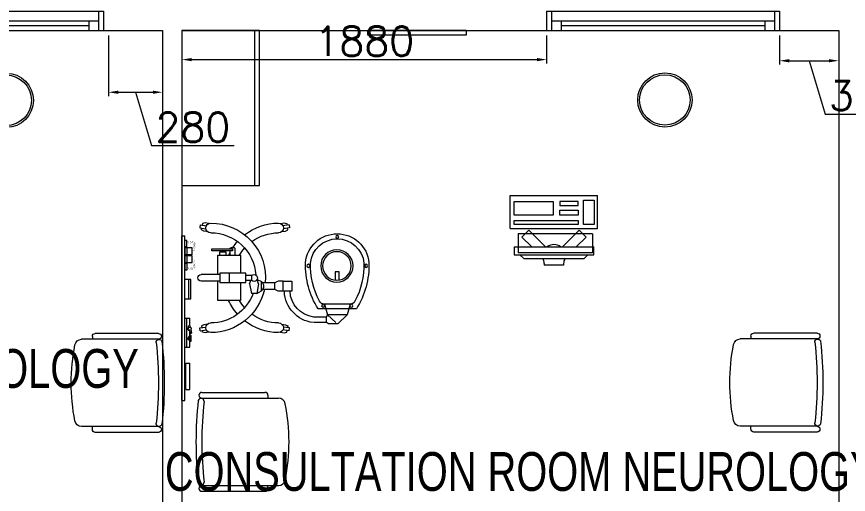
# Model space of a CAD drawing. Header units: millimetres. Extents: x -2143172 to 5255, y -610845 to 279739.
# Drawn here: x -1140815 to -1136529, y -586760 to -584296 of the extents above; entities that cross this region are included whole.
import ezdxf

# ---------------------------------------------------------------- set-up
doc = ezdxf.new("R2010")
doc.units = ezdxf.units.MM
doc.header["$LTSCALE"] = 30
doc.linetypes.add('HIDDEN', pattern=[9.525, 6.35, -3.175])
doc.layers.get('0').update_dxf_attribs({"lineweight": 5})
doc.layers.get('Defpoints').update_dxf_attribs({"lineweight": 5})
for name, color, linetype, lineweight in [('72_EGR_BASE_TEXT', 7, 'Continuous', 5), ('Aluminum', 7, 'Continuous', 5), ('dims.', 152, 'Continuous', 5), ('LOADING', 163, 'Continuous', 5), ('Walls', 32, 'Continuous', 5)]:
    doc.layers.add(name, color=color, linetype=linetype, lineweight=lineweight)
doc.styles.add('SIMPLEX', font='SIMPLEX.shx', dxfattribs={"height": 150})
doc.styles.add('X3G_ENTITY_258862', font='swisscl.ttf', dxfattribs={"height": 200})
doc.dimstyles.new('Buk', dxfattribs={"dimtxt": 150, "dimasz": 50, "dimexe": 20, "dimexo": 25, "dimgap": 20, "dimtad": 1, "dimdec": 0, "dimrnd": 5, "dimdsep": 46, "dimtxsty": 'SIMPLEX', "dimcen": 0, "dimdle": 20, "dimclrd": 256, "dimclre": 256, "dimclrt": 256, "dimadec": 0, "dimazin": 0, "dimtfac": 0.0075, "dimtdec": 0, "dimtmove": 1, "dimatfit": 2, "dimldrblk": 'ARCHTICK', "dimfxl": 1, "dimtolj": 1, "dimtzin": 0, "dimlwd": -1, "dimlwe": -1, "dimarcsym": 0})

# ---------------------------------------------------------------- blocks, each defined once
blk = doc.blocks.new('*D491')
at = {"layer": 'Defpoints', "color": 0, "transparency": 16777216}
for p in [(-1140341.3, -584368.1), (-1140062.9, -584368.1), (-1140062.9, -584686.5)]:
    blk.add_point(p, dxfattribs=at)
at = {"layer": 'dims.', "linetype": 'Continuous', "transparency": 16777216}
for p, q in [((-1140341.3, -584393.1), (-1140341.3, -584706.5)), ((-1140062.9, -584393.1), (-1140062.9, -584706.5))]:
    blk.add_line(p, q, dxfattribs=at)
at = {"layer": 'dims.', "transparency": 16777216}
for p, q in [((-1140291.3, -584686.5), (-1140112.9, -584686.5)), ((-1140202.1, -584686.5), (-1140119.6, -584961.5)), ((-1140119.6, -584961.5), (-1139693.9, -584961.5))]:
    blk.add_line(p, q, dxfattribs=at)
for points in [[(-1140291.3, -584678.1), (-1140291.3, -584694.8), (-1140341.3, -584686.5)], [(-1140112.9, -584678.1), (-1140112.9, -584694.8), (-1140062.9, -584686.5)]]:
    blk.add_solid(points, dxfattribs=at)
at = {"layer": 'dims.', "transparency": 16777216, "insert": (-1139906.8, -584866.5), "char_height": 150, "attachment_point": 5, "style": 'SIMPLEX'}
blk.add_mtext('\\A1;280', dxfattribs=at)
blk = doc.blocks.new('_ArchTick')
at = {"color": 0, "linetype": 'ByBlock', "const_width": 0.15}
blk.add_lwpolyline([(-0.5, -0.5), (0.5, 0.5)], dxfattribs=at)
blk = doc.blocks.new('*D492')
at = {"layer": 'Defpoints', "color": 0, "transparency": 16777216}
for p in [(-1139962.9, -584368.1), (-1138083.9, -584368.1), (-1138083.9, -584518.2)]:
    blk.add_point(p, dxfattribs=at)
at = {"layer": 'dims.', "linetype": 'Continuous', "transparency": 16777216}
for p, q in [((-1139962.9, -584393.1), (-1139962.9, -584538.2)), ((-1138083.9, -584393.1), (-1138083.9, -584538.2))]:
    blk.add_line(p, q, dxfattribs=at)
at = {"layer": 'dims.', "transparency": 16777216}
blk.add_line((-1139912.9, -584518.2), (-1138133.9, -584518.2), dxfattribs=at)
for points in [[(-1139912.9, -584509.8), (-1139912.9, -584526.5), (-1139962.9, -584518.2)], [(-1138133.9, -584509.8), (-1138133.9, -584526.5), (-1138083.9, -584518.2)]]:
    blk.add_solid(points, dxfattribs=at)
at = {"layer": 'dims.', "transparency": 16777216, "insert": (-1139023.4, -584423.2), "char_height": 150, "attachment_point": 5, "style": 'SIMPLEX'}
blk.add_mtext('\\A1;1880', dxfattribs=at)
blk = doc.blocks.new('*D494')
at = {"layer": 'Defpoints', "color": 0, "transparency": 16777216}
for p in [(-1136883.9, -584368.1), (-1136579, -584368.1), (-1136579, -584524)]:
    blk.add_point(p, dxfattribs=at)
at = {"layer": 'dims.', "linetype": 'Continuous', "transparency": 16777216}
for p, q in [((-1136883.9, -584393.1), (-1136883.9, -584544)), ((-1136579, -584393.1), (-1136579, -584544))]:
    blk.add_line(p, q, dxfattribs=at)
at = {"layer": 'dims.', "transparency": 16777216}
for p, q in [((-1136833.9, -584524), (-1136629, -584524)), ((-1136731.4, -584524), (-1136648.9, -584799)), ((-1136648.9, -584799), (-1136223.2, -584799))]:
    blk.add_line(p, q, dxfattribs=at)
for points in [[(-1136833.9, -584515.6), (-1136833.9, -584532.3), (-1136883.9, -584524)], [(-1136629, -584515.6), (-1136629, -584532.3), (-1136579, -584524)]]:
    blk.add_solid(points, dxfattribs=at)
at = {"layer": 'dims.', "transparency": 16777216, "insert": (-1136436.1, -584704), "char_height": 150, "attachment_point": 5, "style": 'SIMPLEX'}
blk.add_mtext('\\A1;305', dxfattribs=at)
blk = doc.blocks.new('A$C37be4daf')
at = {"layer": 'Aluminum', "color": 5}
for p, q in [((1416, 598.2), (216, 598.2)), ((241, 498.2), (241, 598.2)), ((291, 548.2), (291, 598.2)), ((291, 573.2), (1341, 573.2)), ((1341, 548.2), (1341, 598.2)), ((1391, 498.2), (1391, 598.2)), ((1391, 548.2), (241, 548.2)), ((1416, 498.2), (216, 498.2))]:
    blk.add_line(p, q, dxfattribs=at)
at = {"layer": 'Walls'}
for p, q in [((216, 498.2), (216, 598.2)), ((1416, 498.2), (1416, 598.2))]:
    blk.add_line(p, q, dxfattribs=at)
blk = doc.blocks.new('WM00001-P')
blk.add_circle((0, 0), 0.14)
at = {"color": 8}
blk.add_circle((0, 0), 0.13, dxfattribs=at)
blk = doc.blocks.new('GF21016-P')
at = {"color": 0, "extrusion": (-1.24384e-09, -1.20261e-09, -1)}
for p, q in [((0.0128, 0.0179), (0.0128, 0.4136)), ((0.4628, 0.0179), (0.4628, 0.4136)), ((-0.0172, 0.0179), (-0.0172, 0.3435)), ((-0.0022, 0.3585), (0.0128, 0.3585)), ((0.4778, 0.3585), (0.4628, 0.3585)), ((0.4928, 0.0179), (0.4928, 0.3435)), ((0.4778, 0.0029), (0.4778, 0.0029))]:
    blk.add_line(p, q, dxfattribs=at)
for centre, radius, start, end in [((-0.2378, -0.5362), 1.0036, 78.7568, 101.2432), ((-0.0478, 0.4136), 0.035, 0, 80.6557), ((-0.4278, 0.4136), 0.035, 99.3443, 180), ((0.0022, 0.3435), 0.015, 0, 90), ((-0.4778, 0.3435), 0.015, 90, 180), ((0.0022, 0.0179), 0.015, 270, 0), ((0.0022, 0.0179), 0.015, 180, 270), ((-0.0284, 0.0145), 0.015, 284.3864, 95.5209), ((-0.2378, 1.8734), 1.8855, 263.5119, 276.4881), ((-0.2378, 1.8928), 1.8749, 263.6341, 276.3659), ((-0.4471, 0.0145), 0.015, 84.4791, 255.6136), ((-0.4778, 0.0179), 0.015, 270, 0), ((-0.4778, 0.0179), 0.015, 180, 270)]:
    blk.add_arc(centre, radius, start, end, dxfattribs=at)
blk = doc.blocks.new('ITCWLS1-P')
for p, q in [((-0.2651, 0.43, 0), (-0.3051, 0.43, 0)), ((-0.3051, 0.43, 0), (-0.3051, 0.02, 0)), ((-0.2651, 0.43, 0), (-0.2651, 0.02, 0)), ((-0.17, 0.45), (-0.17, 0)), ((-0.17, 0.45), (0, 0.45)), ((-0.1496, 0.4305), (-0.1291, 0.4305)), ((-0.1291, 0.4305), (-0.1291, 0.4089)), ((0, 0.45), (0, 0)), ((-0.3251, 0.38, 0), (-0.3051, 0.4, 0)), ((-0.3251, 0.38, 0), (-0.3251, 0.07, 0)), ((-0.3251, 0.07, 0), (-0.3051, 0.05, 0)), ((-0.3051, 0.02, 0), (-0.2651, 0.02, 0)), ((-0.17, 0), (0, 0))]:
    blk.add_line(p, q)
at = {"color": 8, "linetype": 'HIDDEN'}
for p, q in [((-0.197, 0.4094), (-0.295, 0.4094)), ((-0.295, 0.0264), (-0.295, 0.4094)), ((-0.197, 0.0264), (-0.197, 0.4094)), ((-0.197, 0.0264), (-0.295, 0.0264))]:
    blk.add_line(p, q, dxfattribs=at)
at = {"color": 1, "extrusion": (2.48281e-10, 3.18408e-10, -1)}
for p, q in [((-0.2651, 0.3395), (-0.2144, 0.3902)), ((-0.1791, 0.3548), (-0.2144, 0.3902)), ((-0.2651, 0.2688), (-0.1791, 0.3548))]:
    blk.add_line(p, q, dxfattribs=at)
at = {"color": 1}
for p, q in [((-0.3503, 0.275), (-0.3596, 0.275)), ((-0.3596, 0.175), (-0.3596, 0.275)), ((-0.3503, 0.175), (-0.3596, 0.175))]:
    blk.add_line(p, q, dxfattribs=at)
at = {"color": 1, "extrusion": (2.48281e-10, -3.18408e-10, -1)}
for p, q in [((-0.2651, 0.1812), (-0.1791, 0.0952)), ((-0.2651, 0.1105), (-0.2144, 0.0598)), ((-0.1791, 0.0952), (-0.2144, 0.0598))]:
    blk.add_line(p, q, dxfattribs=at)
blk.add_lwpolyline([(-0.1291, 0.4089), (-0.1291, 0.1), (-0.1496, 0.1), (-0.1496, 0.4305)])
for points in [[(-0.1019, 0.4305), (-0.0304, 0.4305), (-0.0304, 0.2294), (-0.1019, 0.2294)], [(-0.1019, 0.1954), (-0.0747, 0.1954), (-0.0747, 0.1), (-0.1019, 0.1)], [(-0.0304, 0.1954), (-0.0508, 0.1954), (-0.0508, 0.1), (-0.0304, 0.1)], [(-0.1496, 0.0727), (-0.0236, 0.0727), (-0.0236, 0.0182), (-0.1496, 0.0182)]]:
    blk.add_lwpolyline(points, close=True)
at = {"color": 250, "linetype": 'Continuous'}
for points in [[(-0.1496, 0.1), (-0.1496, 0.1), (-0.1496, 0.1), (-0.1496, 0.1), (-0.1496, 0.1), (-0.1496, 0.1), (-0.1496, 0.1), (-0.1496, 0.1), (-0.1496, 0.1)], [(-0.1496, 0.1), (-0.1496, 0.1), (-0.1496, 0.1), (-0.1496, 0.1), (-0.1496, 0.1), (-0.1496, 0.1), (-0.1496, 0.1), (-0.1496, 0.1), (-0.1496, 0.1), (-0.1496, 0.1), (-0.1496, 0.1), (-0.1496, 0.1), (-0.1496, 0.1), (-0.1496, 0.1), (-0.1496, 0.1), (-0.1496, 0.1), (-0.1496, 0.1), (-0.1496, 0.1)], [(-0.1496, 0.1), (-0.1496, 0.1), (-0.1496, 0.1), (-0.1496, 0.1), (-0.1496, 0.1), (-0.1496, 0.1), (-0.1496, 0.1), (-0.1496, 0.1), (-0.1496, 0.1), (-0.1496, 0.1)], [(-0.1496, 0.1), (-0.1496, 0.1), (-0.1496, 0.1), (-0.1496, 0.1), (-0.1496, 0.1), (-0.1496, 0.1), (-0.1496, 0.1)], [(-0.1496, 0.1), (-0.1496, 0.1), (-0.1496, 0.1), (-0.1496, 0.1), (-0.1496, 0.1), (-0.1496, 0.1), (-0.1496, 0.1), (-0.1496, 0.1), (-0.1496, 0.1), (-0.1496, 0.1)], [(-0.1496, 0.1), (-0.1496, 0.1), (-0.1496, 0.1), (-0.1496, 0.1), (-0.1496, 0.1), (-0.1496, 0.1), (-0.1496, 0.1), (-0.1496, 0.1), (-0.1496, 0.1), (-0.1496, 0.1), (-0.1496, 0.1), (-0.1496, 0.1), (-0.1496, 0.1), (-0.1496, 0.1), (-0.1496, 0.1)], [(-0.1496, 0.1), (-0.1496, 0.1), (-0.1496, 0.1), (-0.1496, 0.1), (-0.1496, 0.1), (-0.1496, 0.1), (-0.1496, 0.1), (-0.1496, 0.1), (-0.1496, 0.1), (-0.1496, 0.1)], [(-0.1496, 0.1), (-0.1496, 0.1), (-0.1496, 0.1), (-0.1496, 0.1), (-0.1496, 0.1), (-0.1496, 0.1), (-0.1496, 0.1), (-0.1496, 0.1), (-0.1496, 0.1), (-0.1496, 0.1)], [(-0.1496, 0.1), (-0.1496, 0.1), (-0.1496, 0.1), (-0.1496, 0.1), (-0.1496, 0.1), (-0.1496, 0.1), (-0.1496, 0.1), (-0.1496, 0.1), (-0.1496, 0.1), (-0.1496, 0.1), (-0.1496, 0.1), (-0.1496, 0.1), (-0.1496, 0.1), (-0.1496, 0.1), (-0.1496, 0.1), (-0.1496, 0.1), (-0.1496, 0.1), (-0.1496, 0.1), (-0.1496, 0.1), (-0.1496, 0.1), (-0.1496, 0.1), (-0.1496, 0.1), (-0.1496, 0.1), (-0.1496, 0.1), (-0.1496, 0.1), (-0.1496, 0.1), (-0.1496, 0.1), (-0.1496, 0.1), (-0.1496, 0.1), (-0.1496, 0.1), (-0.1496, 0.1), (-0.1496, 0.1), (-0.1496, 0.1), (-0.1496, 0.1), (-0.1496, 0.1), (-0.1496, 0.1), (-0.1496, 0.1), (-0.1496, 0.1), (-0.1496, 0.1), (-0.1496, 0.1), (-0.1496, 0.1), (-0.1496, 0.1), (-0.1496, 0.1), (-0.1496, 0.1), (-0.1496, 0.1), (-0.1496, 0.1), (-0.1496, 0.1), (-0.1496, 0.1), (-0.1496, 0.1), (-0.1496, 0.1), (-0.1496, 0.1), (-0.1496, 0.1), (-0.1496, 0.1), (-0.1496, 0.1)], [(-0.1496, 0.1), (-0.1496, 0.1), (-0.1496, 0.1), (-0.1496, 0.1), (-0.1496, 0.1), (-0.1496, 0.1), (-0.1496, 0.1), (-0.1496, 0.1), (-0.1496, 0.1), (-0.1496, 0.1), (-0.1496, 0.1), (-0.1496, 0.1), (-0.1496, 0.1), (-0.1496, 0.1), (-0.1496, 0.1), (-0.1496, 0.1), (-0.1496, 0.1), (-0.1496, 0.1), (-0.1496, 0.1), (-0.1496, 0.1), (-0.1496, 0.1), (-0.1496, 0.1), (-0.1496, 0.1), (-0.1496, 0.1), (-0.1496, 0.1), (-0.1496, 0.1), (-0.1496, 0.1), (-0.1496, 0.1), (-0.1496, 0.1), (-0.1496, 0.1), (-0.1496, 0.1), (-0.1496, 0.1), (-0.1496, 0.1), (-0.1496, 0.1), (-0.1496, 0.1), (-0.1496, 0.1), (-0.1496, 0.1), (-0.1496, 0.1), (-0.1496, 0.1), (-0.1496, 0.1), (-0.1496, 0.1), (-0.1496, 0.1), (-0.1496, 0.1), (-0.1496, 0.1), (-0.1496, 0.1), (-0.1496, 0.1), (-0.1496, 0.1), (-0.1496, 0.1), (-0.1496, 0.1), (-0.1496, 0.1), (-0.1496, 0.1), (-0.1496, 0.1), (-0.1496, 0.1), (-0.1496, 0.1), (-0.1496, 0.1), (-0.1496, 0.1), (-0.1496, 0.1), (-0.1496, 0.1), (-0.1496, 0.1), (-0.1496, 0.1), (-0.1496, 0.1), (-0.1496, 0.1), (-0.1496, 0.1), (-0.1496, 0.1), (-0.1496, 0.1), (-0.1496, 0.1), (-0.1496, 0.1), (-0.1496, 0.1), (-0.1496, 0.1), (-0.1496, 0.1), (-0.1496, 0.1), (-0.1496, 0.1), (-0.1496, 0.1), (-0.1496, 0.1), (-0.1496, 0.1), (-0.1496, 0.1), (-0.1496, 0.1), (-0.1496, 0.1), (-0.1496, 0.1), (-0.1496, 0.1), (-0.1496, 0.1), (-0.1496, 0.1), (-0.1496, 0.1), (-0.1496, 0.1), (-0.1496, 0.1), (-0.1496, 0.1), (-0.1496, 0.1), (-0.1496, 0.1), (-0.1496, 0.1)], [(-0.1496, 0.1), (-0.1496, 0.1), (-0.1496, 0.1), (-0.1496, 0.1), (-0.1496, 0.1), (-0.1496, 0.1), (-0.1496, 0.1), (-0.1496, 0.1), (-0.1496, 0.1), (-0.1496, 0.1), (-0.1496, 0.1), (-0.1496, 0.1)], [(-0.1496, 0.1), (-0.1496, 0.1), (-0.1496, 0.1), (-0.1496, 0.1), (-0.1496, 0.1), (-0.1496, 0.1), (-0.1496, 0.1)], [(-0.1496, 0.1), (-0.1496, 0.1), (-0.1496, 0.1), (-0.1496, 0.1), (-0.1496, 0.1), (-0.1496, 0.1), (-0.1496, 0.1), (-0.1496, 0.1), (-0.1496, 0.1), (-0.1496, 0.1), (-0.1496, 0.1), (-0.1496, 0.1), (-0.1496, 0.1), (-0.1496, 0.1), (-0.1496, 0.1), (-0.1496, 0.1), (-0.1496, 0.1)], [(-0.1496, 0.1), (-0.1496, 0.1), (-0.1496, 0.1), (-0.1496, 0.1), (-0.1496, 0.1), (-0.1496, 0.1), (-0.1496, 0.1), (-0.1496, 0.1), (-0.1496, 0.1), (-0.1496, 0.1), (-0.1496, 0.1), (-0.1496, 0.1), (-0.1496, 0.1), (-0.1496, 0.1), (-0.1496, 0.1), (-0.1496, 0.1), (-0.1496, 0.1), (-0.1496, 0.1), (-0.1496, 0.1), (-0.1496, 0.1), (-0.1496, 0.1), (-0.1496, 0.1), (-0.1496, 0.1), (-0.1496, 0.1), (-0.1496, 0.1), (-0.1496, 0.1), (-0.1496, 0.1), (-0.1496, 0.1), (-0.1496, 0.1), (-0.1496, 0.1), (-0.1496, 0.1), (-0.1496, 0.1), (-0.1496, 0.1), (-0.1496, 0.1), (-0.1496, 0.1), (-0.1496, 0.1), (-0.1496, 0.1), (-0.1496, 0.1), (-0.1496, 0.1), (-0.1496, 0.1), (-0.1496, 0.1), (-0.1496, 0.1), (-0.1496, 0.1), (-0.1496, 0.1), (-0.1496, 0.1), (-0.1496, 0.1), (-0.1496, 0.1), (-0.1496, 0.1), (-0.1496, 0.1), (-0.1496, 0.1), (-0.1496, 0.1), (-0.1496, 0.1), (-0.1496, 0.1), (-0.1496, 0.1), (-0.1496, 0.1), (-0.1496, 0.1), (-0.1496, 0.1), (-0.1496, 0.1), (-0.1496, 0.1), (-0.1496, 0.1), (-0.1496, 0.1), (-0.1496, 0.1), (-0.1496, 0.1), (-0.1496, 0.1), (-0.1496, 0.1), (-0.1496, 0.1), (-0.1496, 0.1), (-0.1496, 0.1), (-0.1496, 0.1), (-0.1496, 0.1), (-0.1496, 0.1), (-0.1496, 0.1), (-0.1496, 0.1), (-0.1496, 0.1), (-0.1496, 0.1), (-0.1496, 0.1), (-0.1496, 0.1), (-0.1496, 0.1), (-0.1496, 0.1), (-0.1496, 0.1), (-0.1496, 0.1), (-0.1496, 0.1), (-0.1496, 0.1), (-0.1496, 0.1), (-0.1496, 0.1), (-0.1496, 0.1), (-0.1496, 0.1), (-0.1496, 0.1), (-0.1496, 0.1), (-0.1496, 0.1), (-0.1496, 0.1), (-0.1496, 0.1), (-0.1496, 0.1), (-0.1496, 0.1), (-0.1496, 0.1), (-0.1496, 0.1), (-0.1496, 0.1), (-0.1496, 0.1), (-0.1496, 0.1), (-0.1496, 0.1), (-0.1496, 0.1), (-0.1496, 0.1), (-0.1496, 0.1), (-0.1496, 0.1), (-0.1496, 0.1), (-0.1496, 0.1), (-0.1496, 0.1), (-0.1496, 0.1), (-0.1496, 0.1), (-0.1496, 0.1), (-0.1496, 0.1)], [(-0.1496, 0.1), (-0.1496, 0.1), (-0.1496, 0.1), (-0.1496, 0.1), (-0.1496, 0.1), (-0.1496, 0.1), (-0.1496, 0.1), (-0.1496, 0.1)]]:
    blk.add_lwpolyline(points, dxfattribs=at)
for points in [[(-0.1496, 0.1), (-0.1496, 0.1), (-0.1496, 0.1), (-0.1496, 0.1), (-0.1496, 0.1), (-0.1496, 0.1), (-0.1496, 0.1), (-0.1496, 0.1), (-0.1496, 0.1), (-0.1496, 0.1), (-0.1496, 0.1), (-0.1496, 0.1), (-0.1496, 0.1), (-0.1496, 0.1), (-0.1496, 0.1), (-0.1496, 0.1), (-0.1496, 0.1), (-0.1496, 0.1), (-0.1496, 0.1), (-0.1496, 0.1), (-0.1496, 0.1), (-0.1496, 0.1), (-0.1496, 0.1), (-0.1496, 0.1), (-0.1496, 0.1), (-0.1496, 0.1), (-0.1496, 0.1), (-0.1496, 0.1), (-0.1496, 0.1), (-0.1496, 0.1), (-0.1496, 0.1), (-0.1496, 0.1), (-0.1496, 0.1), (-0.1496, 0.1), (-0.1496, 0.1), (-0.1496, 0.1), (-0.1496, 0.1), (-0.1496, 0.1), (-0.1496, 0.1), (-0.1496, 0.1), (-0.1496, 0.1), (-0.1496, 0.1), (-0.1496, 0.1), (-0.1496, 0.1), (-0.1496, 0.1), (-0.1496, 0.1), (-0.1496, 0.1), (-0.1496, 0.1), (-0.1496, 0.1), (-0.1496, 0.1), (-0.1496, 0.1), (-0.1496, 0.1), (-0.1496, 0.1), (-0.1496, 0.1), (-0.1496, 0.1), (-0.1496, 0.1), (-0.1496, 0.1), (-0.1496, 0.1), (-0.1496, 0.1), (-0.1496, 0.1), (-0.1496, 0.1), (-0.1496, 0.1), (-0.1496, 0.1), (-0.1496, 0.1), (-0.1496, 0.1), (-0.1496, 0.1), (-0.1496, 0.1), (-0.1496, 0.1), (-0.1496, 0.1), (-0.1496, 0.1), (-0.1496, 0.1), (-0.1496, 0.1), (-0.1496, 0.1), (-0.1496, 0.1), (-0.1496, 0.1), (-0.1496, 0.1), (-0.1496, 0.1), (-0.1496, 0.1), (-0.1496, 0.1), (-0.1496, 0.1), (-0.1496, 0.1), (-0.1496, 0.1), (-0.1496, 0.1), (-0.1496, 0.1), (-0.1496, 0.1), (-0.1496, 0.1), (-0.1496, 0.1), (-0.1496, 0.1), (-0.1496, 0.1), (-0.1496, 0.1), (-0.1496, 0.1), (-0.1496, 0.1), (-0.1496, 0.1), (-0.1496, 0.1), (-0.1496, 0.1), (-0.1496, 0.1), (-0.1496, 0.1), (-0.1496, 0.1), (-0.1496, 0.1), (-0.1496, 0.1), (-0.1496, 0.1), (-0.1496, 0.1), (-0.1496, 0.1), (-0.1496, 0.1), (-0.1496, 0.1), (-0.1496, 0.1), (-0.1496, 0.1), (-0.1496, 0.1), (-0.1496, 0.1), (-0.1496, 0.1), (-0.1496, 0.1), (-0.1496, 0.1), (-0.1496, 0.1), (-0.1496, 0.1), (-0.1496, 0.1), (-0.1496, 0.1), (-0.1496, 0.1), (-0.1496, 0.1), (-0.1496, 0.1), (-0.1496, 0.1), (-0.1496, 0.1), (-0.1496, 0.1), (-0.1496, 0.1), (-0.1496, 0.1), (-0.1496, 0.1), (-0.1496, 0.1), (-0.1496, 0.1), (-0.1496, 0.1), (-0.1496, 0.1), (-0.1496, 0.1), (-0.1496, 0.1), (-0.1496, 0.1), (-0.1496, 0.1), (-0.1496, 0.1), (-0.1496, 0.1), (-0.1496, 0.1), (-0.1496, 0.1), (-0.1496, 0.1), (-0.1496, 0.1), (-0.1496, 0.1), (-0.1496, 0.1), (-0.1496, 0.1), (-0.1496, 0.1), (-0.1496, 0.1), (-0.1496, 0.1), (-0.1496, 0.1), (-0.1496, 0.1), (-0.1496, 0.1), (-0.1496, 0.1), (-0.1496, 0.1), (-0.1496, 0.1), (-0.1496, 0.1), (-0.1496, 0.1), (-0.1496, 0.1), (-0.1496, 0.1), (-0.1496, 0.1), (-0.1496, 0.1), (-0.1496, 0.1), (-0.1496, 0.1), (-0.1496, 0.1), (-0.1496, 0.1), (-0.1496, 0.1), (-0.1496, 0.1), (-0.1496, 0.1), (-0.1496, 0.1), (-0.1496, 0.1), (-0.1496, 0.1), (-0.1496, 0.1), (-0.1496, 0.1), (-0.1496, 0.1), (-0.1496, 0.1), (-0.1496, 0.1), (-0.1496, 0.1), (-0.1496, 0.1), (-0.1496, 0.1), (-0.1496, 0.1), (-0.1496, 0.1), (-0.1496, 0.1), (-0.1496, 0.1), (-0.1496, 0.1), (-0.1496, 0.1), (-0.1496, 0.1), (-0.1496, 0.1), (-0.1496, 0.1), (-0.1496, 0.1), (-0.1496, 0.1), (-0.1496, 0.1), (-0.1496, 0.1), (-0.1496, 0.1), (-0.1496, 0.1), (-0.1496, 0.1), (-0.1496, 0.1), (-0.1496, 0.1), (-0.1496, 0.1), (-0.1496, 0.1), (-0.1496, 0.1), (-0.1496, 0.1), (-0.1496, 0.1), (-0.1496, 0.1), (-0.1496, 0.1), (-0.1496, 0.1), (-0.1496, 0.1), (-0.1496, 0.1), (-0.1496, 0.1), (-0.1496, 0.1), (-0.1496, 0.1), (-0.1496, 0.1), (-0.1496, 0.1), (-0.1496, 0.1), (-0.1496, 0.1), (-0.1496, 0.1), (-0.1496, 0.1), (-0.1496, 0.1), (-0.1496, 0.1), (-0.1496, 0.1), (-0.1496, 0.1), (-0.1496, 0.1), (-0.1496, 0.1), (-0.1496, 0.1), (-0.1496, 0.1), (-0.1496, 0.1), (-0.1496, 0.1), (-0.1496, 0.1), (-0.1496, 0.1), (-0.1496, 0.1), (-0.1496, 0.1), (-0.1496, 0.1), (-0.1496, 0.1), (-0.1496, 0.1), (-0.1496, 0.1), (-0.1496, 0.1), (-0.1496, 0.1), (-0.1496, 0.1), (-0.1496, 0.1), (-0.1496, 0.1), (-0.1496, 0.1), (-0.1496, 0.1), (-0.1496, 0.1), (-0.1496, 0.1), (-0.1496, 0.1), (-0.1496, 0.1), (-0.1496, 0.1), (-0.1496, 0.1), (-0.1496, 0.1), (-0.1496, 0.1), (-0.1496, 0.1), (-0.1496, 0.1), (-0.1496, 0.1), (-0.1496, 0.1), (-0.1496, 0.1), (-0.1496, 0.1), (-0.1496, 0.1), (-0.1496, 0.1), (-0.1496, 0.1), (-0.1496, 0.1), (-0.1496, 0.1), (-0.1496, 0.1), (-0.1496, 0.1), (-0.1496, 0.1), (-0.1496, 0.1), (-0.1496, 0.1), (-0.1496, 0.1), (-0.1496, 0.1), (-0.1496, 0.1), (-0.1496, 0.1), (-0.1496, 0.1), (-0.1496, 0.1), (-0.1496, 0.1), (-0.1496, 0.1), (-0.1496, 0.1), (-0.1496, 0.1), (-0.1496, 0.1), (-0.1496, 0.1), (-0.1496, 0.1), (-0.1496, 0.1), (-0.1496, 0.1), (-0.1496, 0.1)], [(-0.1496, 0.1), (-0.1496, 0.1), (-0.1496, 0.1), (-0.1496, 0.1), (-0.1496, 0.1), (-0.1496, 0.1), (-0.1496, 0.1), (-0.1496, 0.1), (-0.1496, 0.1), (-0.1496, 0.1), (-0.1496, 0.1), (-0.1496, 0.1), (-0.1496, 0.1), (-0.1496, 0.1), (-0.1496, 0.1), (-0.1496, 0.1), (-0.1496, 0.1), (-0.1496, 0.1), (-0.1496, 0.1), (-0.1496, 0.1), (-0.1496, 0.1), (-0.1496, 0.1), (-0.1496, 0.1), (-0.1496, 0.1), (-0.1496, 0.1), (-0.1496, 0.1), (-0.1496, 0.1), (-0.1496, 0.1), (-0.1496, 0.1), (-0.1496, 0.1), (-0.1496, 0.1), (-0.1496, 0.1), (-0.1496, 0.1), (-0.1496, 0.1), (-0.1496, 0.1), (-0.1496, 0.1), (-0.1496, 0.1), (-0.1496, 0.1), (-0.1496, 0.1), (-0.1496, 0.1), (-0.1496, 0.1), (-0.1496, 0.1), (-0.1496, 0.1), (-0.1496, 0.1), (-0.1496, 0.1), (-0.1496, 0.1), (-0.1496, 0.1), (-0.1496, 0.1), (-0.1496, 0.1), (-0.1496, 0.1), (-0.1496, 0.1), (-0.1496, 0.1), (-0.1496, 0.1), (-0.1496, 0.1), (-0.1496, 0.1), (-0.1496, 0.1), (-0.1496, 0.1), (-0.1496, 0.1), (-0.1496, 0.1), (-0.1496, 0.1), (-0.1496, 0.1), (-0.1496, 0.1), (-0.1496, 0.1), (-0.1496, 0.1), (-0.1496, 0.1), (-0.1496, 0.1), (-0.1496, 0.1), (-0.1496, 0.1), (-0.1496, 0.1), (-0.1496, 0.1), (-0.1496, 0.1), (-0.1496, 0.1), (-0.1496, 0.1), (-0.1496, 0.1), (-0.1496, 0.1), (-0.1496, 0.1), (-0.1496, 0.1), (-0.1496, 0.1), (-0.1496, 0.1), (-0.1496, 0.1), (-0.1496, 0.1), (-0.1496, 0.1), (-0.1496, 0.1), (-0.1496, 0.1), (-0.1496, 0.1), (-0.1496, 0.1), (-0.1496, 0.1), (-0.1496, 0.1), (-0.1496, 0.1), (-0.1496, 0.1), (-0.1496, 0.1), (-0.1496, 0.1), (-0.1496, 0.1), (-0.1496, 0.1), (-0.1496, 0.1), (-0.1496, 0.1), (-0.1496, 0.1), (-0.1496, 0.1), (-0.1496, 0.1), (-0.1496, 0.1), (-0.1496, 0.1), (-0.1496, 0.1), (-0.1496, 0.1), (-0.1496, 0.1), (-0.1496, 0.1), (-0.1496, 0.1), (-0.1496, 0.1), (-0.1496, 0.1), (-0.1496, 0.1), (-0.1496, 0.1), (-0.1496, 0.1), (-0.1496, 0.1), (-0.1496, 0.1), (-0.1496, 0.1), (-0.1496, 0.1), (-0.1496, 0.1), (-0.1496, 0.1), (-0.1496, 0.1), (-0.1496, 0.1), (-0.1496, 0.1), (-0.1496, 0.1), (-0.1496, 0.1), (-0.1496, 0.1), (-0.1496, 0.1), (-0.1496, 0.1), (-0.1496, 0.1), (-0.1496, 0.1), (-0.1496, 0.1), (-0.1496, 0.1), (-0.1496, 0.1), (-0.1496, 0.1), (-0.1496, 0.1), (-0.1496, 0.1), (-0.1496, 0.1), (-0.1496, 0.1), (-0.1496, 0.1), (-0.1496, 0.1), (-0.1496, 0.1), (-0.1496, 0.1), (-0.1496, 0.1), (-0.1496, 0.1), (-0.1496, 0.1), (-0.1496, 0.1), (-0.1496, 0.1), (-0.1496, 0.1), (-0.1496, 0.1), (-0.1496, 0.1), (-0.1496, 0.1), (-0.1496, 0.1), (-0.1496, 0.1), (-0.1496, 0.1), (-0.1496, 0.1), (-0.1496, 0.1), (-0.1496, 0.1), (-0.1496, 0.1), (-0.1496, 0.1), (-0.1496, 0.1), (-0.1496, 0.1), (-0.1496, 0.1), (-0.1496, 0.1), (-0.1496, 0.1), (-0.1496, 0.1), (-0.1496, 0.1), (-0.1496, 0.1), (-0.1496, 0.1), (-0.1496, 0.1), (-0.1496, 0.1), (-0.1496, 0.1), (-0.1496, 0.1), (-0.1496, 0.1), (-0.1496, 0.1), (-0.1496, 0.1), (-0.1496, 0.1), (-0.1496, 0.1), (-0.1496, 0.1), (-0.1496, 0.1), (-0.1496, 0.1), (-0.1496, 0.1), (-0.1496, 0.1), (-0.1496, 0.1), (-0.1496, 0.1), (-0.1496, 0.1), (-0.1496, 0.1), (-0.1496, 0.1), (-0.1496, 0.1), (-0.1496, 0.1), (-0.1496, 0.1), (-0.1496, 0.1), (-0.1496, 0.1), (-0.1496, 0.1), (-0.1496, 0.1), (-0.1496, 0.1), (-0.1496, 0.1), (-0.1496, 0.1), (-0.1496, 0.1), (-0.1496, 0.1), (-0.1496, 0.1), (-0.1496, 0.1), (-0.1496, 0.1), (-0.1496, 0.1), (-0.1496, 0.1), (-0.1496, 0.1), (-0.1496, 0.1), (-0.1496, 0.1), (-0.1496, 0.1), (-0.1496, 0.1), (-0.1496, 0.1), (-0.1496, 0.1), (-0.1496, 0.1), (-0.1496, 0.1), (-0.1496, 0.1), (-0.1496, 0.1), (-0.1496, 0.1), (-0.1496, 0.1)], [(-0.1496, 0.1), (-0.1496, 0.1), (-0.1496, 0.1), (-0.1496, 0.1), (-0.1496, 0.1), (-0.1496, 0.1), (-0.1496, 0.1), (-0.1496, 0.1), (-0.1496, 0.1), (-0.1496, 0.1), (-0.1496, 0.1), (-0.1496, 0.1), (-0.1496, 0.1), (-0.1496, 0.1), (-0.1496, 0.1), (-0.1496, 0.1), (-0.1496, 0.1), (-0.1496, 0.1), (-0.1496, 0.1), (-0.1496, 0.1), (-0.1496, 0.1), (-0.1496, 0.1), (-0.1496, 0.1), (-0.1496, 0.1), (-0.1496, 0.1), (-0.1496, 0.1), (-0.1496, 0.1), (-0.1496, 0.1), (-0.1496, 0.1), (-0.1496, 0.1), (-0.1496, 0.1), (-0.1496, 0.1), (-0.1496, 0.1), (-0.1496, 0.1), (-0.1496, 0.1), (-0.1496, 0.1), (-0.1496, 0.1), (-0.1496, 0.1), (-0.1496, 0.1), (-0.1496, 0.1), (-0.1496, 0.1), (-0.1496, 0.1), (-0.1496, 0.1), (-0.1496, 0.1), (-0.1496, 0.1), (-0.1496, 0.1), (-0.1496, 0.1), (-0.1496, 0.1), (-0.1496, 0.1), (-0.1496, 0.1), (-0.1496, 0.1), (-0.1496, 0.1), (-0.1496, 0.1), (-0.1496, 0.1), (-0.1496, 0.1), (-0.1496, 0.1), (-0.1496, 0.1), (-0.1496, 0.1), (-0.1496, 0.1), (-0.1496, 0.1), (-0.1496, 0.1), (-0.1496, 0.1), (-0.1496, 0.1), (-0.1496, 0.1), (-0.1496, 0.1), (-0.1496, 0.1), (-0.1496, 0.1), (-0.1496, 0.1), (-0.1496, 0.1), (-0.1496, 0.1), (-0.1496, 0.1), (-0.1496, 0.1), (-0.1496, 0.1), (-0.1496, 0.1), (-0.1496, 0.1), (-0.1496, 0.1), (-0.1496, 0.1), (-0.1496, 0.1), (-0.1496, 0.1), (-0.1496, 0.1), (-0.1496, 0.1), (-0.1496, 0.1), (-0.1496, 0.1), (-0.1496, 0.1), (-0.1496, 0.1), (-0.1496, 0.1), (-0.1496, 0.1), (-0.1496, 0.1), (-0.1496, 0.1), (-0.1496, 0.1), (-0.1496, 0.1), (-0.1496, 0.1), (-0.1496, 0.1), (-0.1496, 0.1), (-0.1496, 0.1), (-0.1496, 0.1), (-0.1496, 0.1), (-0.1496, 0.1), (-0.1496, 0.1), (-0.1496, 0.1), (-0.1496, 0.1), (-0.1496, 0.1), (-0.1496, 0.1), (-0.1496, 0.1), (-0.1496, 0.1), (-0.1496, 0.1), (-0.1496, 0.1), (-0.1496, 0.1), (-0.1496, 0.1), (-0.1496, 0.1), (-0.1496, 0.1), (-0.1496, 0.1), (-0.1496, 0.1), (-0.1496, 0.1), (-0.1496, 0.1), (-0.1496, 0.1), (-0.1496, 0.1), (-0.1496, 0.1), (-0.1496, 0.1), (-0.1496, 0.1), (-0.1496, 0.1), (-0.1496, 0.1), (-0.1496, 0.1), (-0.1496, 0.1), (-0.1496, 0.1), (-0.1496, 0.1), (-0.1496, 0.1), (-0.1496, 0.1), (-0.1496, 0.1), (-0.1496, 0.1), (-0.1496, 0.1), (-0.1496, 0.1), (-0.1496, 0.1), (-0.1496, 0.1), (-0.1496, 0.1), (-0.1496, 0.1), (-0.1496, 0.1), (-0.1496, 0.1), (-0.1496, 0.1), (-0.1496, 0.1), (-0.1496, 0.1), (-0.1496, 0.1), (-0.1496, 0.1), (-0.1496, 0.1), (-0.1496, 0.1), (-0.1496, 0.1), (-0.1496, 0.1), (-0.1496, 0.1), (-0.1496, 0.1), (-0.1496, 0.1), (-0.1496, 0.1), (-0.1496, 0.1), (-0.1496, 0.1), (-0.1496, 0.1), (-0.1496, 0.1), (-0.1496, 0.1), (-0.1496, 0.1), (-0.1496, 0.1), (-0.1496, 0.1), (-0.1496, 0.1), (-0.1496, 0.1), (-0.1496, 0.1), (-0.1496, 0.1), (-0.1496, 0.1), (-0.1496, 0.1), (-0.1496, 0.1), (-0.1496, 0.1), (-0.1496, 0.1), (-0.1496, 0.1), (-0.1496, 0.1), (-0.1496, 0.1), (-0.1496, 0.1), (-0.1496, 0.1), (-0.1496, 0.1), (-0.1496, 0.1), (-0.1496, 0.1), (-0.1496, 0.1), (-0.1496, 0.1), (-0.1496, 0.1), (-0.1496, 0.1), (-0.1496, 0.1), (-0.1496, 0.1), (-0.1496, 0.1), (-0.1496, 0.1), (-0.1496, 0.1), (-0.1496, 0.1), (-0.1496, 0.1), (-0.1496, 0.1), (-0.1496, 0.1), (-0.1496, 0.1), (-0.1496, 0.1), (-0.1496, 0.1), (-0.1496, 0.1), (-0.1496, 0.1), (-0.1496, 0.1), (-0.1496, 0.1), (-0.1496, 0.1), (-0.1496, 0.1), (-0.1496, 0.1), (-0.1496, 0.1), (-0.1496, 0.1), (-0.1496, 0.1), (-0.1496, 0.1), (-0.1496, 0.1), (-0.1496, 0.1), (-0.1496, 0.1), (-0.1496, 0.1), (-0.1496, 0.1), (-0.1496, 0.1), (-0.1496, 0.1), (-0.1496, 0.1), (-0.1496, 0.1), (-0.1496, 0.1), (-0.1496, 0.1), (-0.1496, 0.1), (-0.1496, 0.1), (-0.1496, 0.1), (-0.1496, 0.1), (-0.1496, 0.1)]]:
    blk.add_lwpolyline(points, close=True, dxfattribs=at)
at = {"color": 1}
for centre, radius, start, end in [((-0.3503, 0.325), 0.05, 270, 300.3093), ((-0.3089, 0.225), 0.0556, 321.9431, 38.0569), ((-0.3503, 0.125), 0.05, 59.6907, 90)]:
    blk.add_arc(centre, radius, start, end, dxfattribs=at)
blk = doc.blocks.new('GF21027-P')
at = {"color": 0}
for p, q in [((0.4, 0.4), (-0.4, 0.4)), ((-0.4, 0.4), (-0.4, 0)), ((0.4, 0), (0.4, 0.4)), ((-0.4, 0.025), (0.4, 0.025)), ((-0.4, 0), (0.4, 0))]:
    blk.add_line(p, q, dxfattribs=at)
blk = doc.blocks.new('mobile light')
at = {"layer": 'LOADING'}
for p, q in [((1882.58, -498.29), (1882.35, -499.8)), ((1882.35, -499.8), (1885.55, -500.28)), ((1882.58, -498.29), (1885.78, -498.78)), ((1883.28, -500.85), (1883.42, -499.96)), ((1884.47, -501.5), (1883.28, -500.85)), ((1883.78, -497.56), (1883.65, -498.45)), ((1885.1, -497.29), (1883.78, -497.56)), ((1887.04, -497.59), (1885.1, -497.29)), ((1923.94, -497.59), (1925.88, -497.29)), ((1928.41, -498.29), (1925.2, -498.78)), ((1928.63, -499.8), (1925.43, -500.28)), ((1925.88, -497.29), (1927.2, -497.56)), ((1926.52, -501.5), (1927.7, -500.85)), ((1927.2, -497.56), (1927.33, -498.45)), ((1927.7, -500.85), (1927.56, -499.96)), ((1928.41, -498.29), (1928.63, -499.8)), ((1886.4, -501.79), (1884.47, -501.5)), ((1924.58, -501.79), (1926.52, -501.5)), ((1947.59, -502.62), (1941.09, -502.62)), ((1947.59, -505.45), (1941.09, -505.45)), ((1948.76, -501.94), (1947.59, -502.62)), ((1947.59, -502.62), (1947.59, -505.45)), ((1947.59, -505.45), (1948.15, -506.5)), ((1948.15, -506.5), (1952.41, -502.55)), ((1953.47, -501.94), (1948.76, -501.94)), ((1958.23, -506.5), (1953.47, -501.94)), ((1963.08, -509.67), (1943.3, -509.67)), ((1946.6, -512.08), (1948.15, -506.5)), ((1958.23, -506.5), (1948.15, -506.5)), ((1959.78, -512.08), (1958.23, -506.5)), ((1959.78, -512.08), (1946.6, -512.08)), ((1908.01, -522.53), (1909, -517.55)), ((1911.69, -517.55), (1909, -517.55)), ((1912.69, -522.53), (1911.69, -517.55)), ((1911.69, -517.55), (1914.17, -518.99)), ((1908.01, -522.53), (1908.62, -524.28)), ((1912.69, -522.53), (1911.9, -524.78)), ((1914.17, -518.99), (1914.17, -523.77)), ((1921.08, -519.69), (1914.74, -519.69)), ((1922.73, -518.8), (1921.08, -519.69)), ((1921.08, -519.69), (1921.08, -523.01)), ((1921.08, -519.69), (1921.08, -523.01)), ((1925.38, -518.8), (1922.73, -518.8)), ((1892.68, -523.97), (1883.05, -523.97)), ((1892.68, -528.06), (1892.68, -523.24)), ((1892.68, -523.24), (1906.16, -523.24)), ((1897.5, -528.06), (1897.5, -523.24)), ((1906.16, -523.24), (1906.16, -528.06)), ((1909.15, -524.25), (1906.16, -524.32)), ((1909.15, -526.94), (1906.16, -526.87)), ((1909.15, -524.25), (1909.15, -526.94)), ((1911.9, -524.78), (1914.17, -523.77)), ((1921.08, -523.01), (1914.77, -523.01)), ((1922.73, -523.93), (1921.08, -523.04)), ((1925.38, -523.93), (1922.73, -523.93)), ((1892.68, -527.34), (1883.05, -527.34)), ((1906.16, -528.06), (1892.68, -528.06)), ((1882.35, -551.47), (1885.55, -550.99)), ((1882.58, -552.98), (1882.35, -551.47)), ((1882.58, -552.98), (1885.78, -552.5)), ((1884.47, -549.77), (1883.28, -550.42)), ((1883.28, -550.42), (1883.42, -551.31)), ((1883.78, -553.71), (1883.65, -552.82)), ((1886.4, -549.48), (1884.47, -549.77)), ((1924.58, -549.48), (1926.52, -549.77)), ((1928.41, -552.98), (1925.2, -552.5)), ((1928.63, -551.47), (1925.43, -550.99)), ((1926.52, -549.77), (1927.7, -550.42)), ((1927.2, -553.71), (1927.33, -552.82)), ((1927.7, -550.42), (1927.56, -551.31)), ((1928.41, -552.98), (1928.63, -551.47)), ((1885.1, -553.98), (1883.78, -553.71)), ((1887.04, -553.69), (1885.1, -553.98)), ((1923.94, -553.69), (1925.88, -553.98)), ((1925.88, -553.98), (1927.2, -553.71))]:
    blk.add_line(p, q, dxfattribs=at)
for points in [[(1903.33, -523.24), (1903.33, -514.02), (1891.61, -514.02), (1891.61, -523.97)], [(1954.27, -524.55), (1954.27, -528.82), (1952.05, -528.82), (1952.05, -524.5)], [(1891.61, -527.34), (1891.61, -537.34), (1903.33, -537.34), (1903.33, -528.06)], [(1892.74, -537.34), (1892.74, -539.04), (1895.76, -539.04), (1895.76, -537.34)], [(1898.05, -537.34), (1898.05, -539.5)], [(1898.05, -540.63), (1898.05, -540.87), (1898.53, -541.35), (1900.02, -541.35), (1900.5, -540.87), (1900.5, -537.34)]]:
    blk.add_lwpolyline(points, dxfattribs=at)
for points in [[(1929.78, -518.8), (1925.38, -518.8), (1925.38, -523.93), (1929.78, -523.93)], [(1899.3, -539.5), (1888.5, -539.5), (1888.5, -540.63), (1899.3, -540.63)]]:
    blk.add_lwpolyline(points, close=True, dxfattribs=at)
for centre, radius in [((1945.96, -511.25), 0.793), ((1960.42, -511.25), 0.793), ((1953.01, -531.79), 8.32), ((1953.01, -531.79), 7.35), ((1938.31, -531.85), 0.793), ((1968.07, -531.85), 0.793), ((1953.19, -546.77), 0.793)]:
    blk.add_circle(centre, radius, dxfattribs=at)
for centre, radius, start, end in [((1888.02, -499.89), 2.5, 90, 270), ((1888.02, -525.64), 28.25, 12.1463, 90), ((1922.96, -525.64), 28.25, 90, 128.2073), ((1922.96, -499.89), 2.5, 270, 90), ((1888.02, -525.64), 23.25, 20.3387, 90), ((1922.96, -525.64), 23.25, 90, 126.3743), ((1942.82, -519.31), 16.86, 97.1293, 177.6115), ((1942.82, -519.31), 13.97, 97.1293, 177.6115), ((1922.96, -525.64), 28.25, 138.4974, 155.7305), ((1980.13, -532.49), 43.32, 148.2167, 181.2501), ((1926.25, -532.49), 43.32, 358.7499, 31.7833), ((1922.96, -525.64), 23.25, 138.7224, 150.0382), ((1980.13, -532.49), 40.72, 152.4092, 181.2501), ((1946.6, -514.96), 2.89, 90, 152.4092), ((1959.78, -514.96), 2.89, 27.5908, 90), ((1926.25, -532.49), 40.72, 358.7499, 27.5908), ((1911.94, -521.38), 3.27, 313.0112, 46.9888), ((1883.05, -525.65), 1.68, 90, 270), ((1888.02, -525.64), 28.25, 270, 5.3386), ((1888.02, -525.64), 23.25, 270, 356.3184), ((1910.32, -525.6), 1.78, 229.0673, 130.9327), ((1953.19, -531.93), 16.44, 185.2361, 354.7639), ((1953.19, -531.93), 13.84, 185.2361, 354.7639), ((1922.96, -525.64), 28.25, 204.483, 208.105), ((1922.96, -525.64), 23.25, 210.2349, 221.2776), ((1922.96, -525.64), 28.25, 213.7985, 221.5026), ((1922.96, -525.64), 28.25, 231.7927, 270), ((1922.96, -525.64), 23.25, 233.6257, 270), ((1888.02, -551.39), 2.5, 90, 270), ((1922.96, -551.39), 2.5, 270, 90)]:
    blk.add_arc(centre, radius, start, end, dxfattribs=at)
blk = doc.blocks.new('ME19011A-P')
for p, q in [((-0.425, 0), (0.425, 0)), ((-0.425, 0), (-0.425, -0.015)), ((0.425, 0), (0.425, -0.015)), ((-0.425, -0.015), (0.425, -0.015)), ((-0.3675, -0.0198), (-0.2325, -0.0198)), ((-0.3675, -0.0198), (-0.3675, -0.0399)), ((-0.3675, -0.0399), (-0.2325, -0.0399)), ((-0.36, -0.015), (-0.36, -0.0198)), ((-0.24, -0.015), (-0.24, -0.0198)), ((-0.2325, -0.0198), (-0.2325, -0.0399)), ((-0.15, -0.015), (-0.15, -0.04)), ((-0.15, -0.025), (0, -0.025)), ((-0.15, -0.04), (-0.1187, -0.04)), ((-0.0887, -0.04), (-0.0637, -0.04)), ((-0.0606, -0.0371), (-0.0787, -0.0432)), ((-0.0402, -0.0312), (-0.0496, -0.0337)), ((-0.047, -0.0434), (-0.0376, -0.0409)), ((-0.0376, -0.0409), (-0.0402, -0.0312)), ((-0.0379, -0.04), (0, -0.04)), ((0, -0.015), (0, -0.04)), ((0.1, -0.015), (0.1, -0.045)), ((0.1, -0.035), (0.2, -0.035)), ((0.2, -0.045), (0.2, -0.015)), ((0.2818, -0.015), (0.2484, -0.015)), ((0.2484, -0.0243), (0.2484, -0.015)), ((0.2818, -0.0243), (0.2484, -0.0243)), ((0.2818, -0.0243), (0.2818, -0.015)), ((0.3211, -0.015), (0.2877, -0.015)), ((0.2877, -0.015), (0.2877, -0.0531)), ((0.3211, -0.0243), (0.2877, -0.0243)), ((0.3211, -0.0531), (0.3211, -0.015)), ((0.3623, -0.015), (0.3289, -0.015)), ((0.3289, -0.015), (0.3289, -0.0531)), ((0.3623, -0.0243), (0.3289, -0.0243)), ((0.3623, -0.0531), (0.3623, -0.015)), ((0.3682, -0.0243), (0.3682, -0.015)), ((0.3682, -0.015), (0.4016, -0.015)), ((0.3682, -0.0243), (0.4016, -0.0243)), ((0.4016, -0.0243), (0.4016, -0.015)), ((-0.0787, -0.0432), (-0.077, -0.0497)), ((-0.0582, -0.046), (-0.077, -0.0497)), ((0.1, -0.045), (0.2, -0.045)), ((0.2877, -0.0531), (0.3211, -0.0531)), ((0.3289, -0.0531), (0.3623, -0.0531))]:
    blk.add_line(p, q)
blk.add_lwpolyline([(-0.1187, -0.0482), (-0.0887, -0.0482), (-0.0887, -0.0382), (-0.1187, -0.0382)], close=True)
at = {"color": 8, "const_width": 0.000601}
for points in [[(0.3044, -0.0531, -0.184574), (0.2977, -0.0636, -1.44364), (0.2961, -0.0581, -0.837915), (0.2969, -0.0664, -0.30536), (0.2839, -0.062, -1.584726), (0.2894, -0.0609, -0.253153), (0.2827, -0.0684, -0.874198), (0.2775, -0.0585, -0.915253), (0.2791, -0.0658, -0.223821), (0.2683, -0.0644, -1.703343), (0.272, -0.0597, -0.588962), (0.2621, -0.068, -0.717795), (0.2625, -0.0581, -0.983104), (0.2645, -0.0644, -0.326362), (0.2534, -0.0609, -0.758716), (0.2609, -0.0514, -0.906186), (0.2593, -0.0565, -0.189488), (0.2526, -0.0522, -0.7948), (0.2613, -0.0423, -1.223996), (0.2574, -0.047, -0.072149), (0.2534, -0.0403, -0.645886), (0.2609, -0.0324, -1.366917), (0.2574, -0.0371, -0.078415), (0.2542, -0.0308, -0.723006), (0.2613, -0.0256, -1.105484), (0.2582, -0.0292, -0.221197), (0.2566, -0.0243, -0.221197)], [(0.3456, -0.0531, 0.184574), (0.3523, -0.0636, 1.44364), (0.3539, -0.0581, 0.837915), (0.3531, -0.0664, 0.30536), (0.3661, -0.062, 1.584726), (0.3606, -0.0609, 0.253153), (0.3673, -0.0684, 0.874198), (0.3725, -0.0585, 0.915253), (0.3709, -0.0658, 0.223821), (0.3817, -0.0644, 1.703343), (0.378, -0.0597, 0.588962), (0.3879, -0.068, 0.717795), (0.3875, -0.0581, 0.983104), (0.3855, -0.0644, 0.326362), (0.3966, -0.0609, 0.758716), (0.3891, -0.0514, 0.906186), (0.3907, -0.0565, 0.189488), (0.3974, -0.0522, 0.7948), (0.3887, -0.0423, 1.223996), (0.3926, -0.047, 0.072149), (0.3966, -0.0403, 0.645886), (0.3891, -0.0324, 1.366917), (0.3926, -0.0371, 0.078415), (0.3958, -0.0308, 0.723006), (0.3887, -0.0256, 1.105484), (0.3918, -0.0292, 0.221197), (0.3934, -0.0243, 0.221197)]]:
    blk.add_lwpolyline(points, format="xyb", dxfattribs=at)
blk.add_circle((-0.0537, -0.04), 0.0075)
for centre, radius, start, end in [((-0.1037, -0.04), 0.01, 10.4593, 169.5407), ((-0.1037, -0.04), 0.0075, 14.0075, 165.9925), ((-0.0537, -0.04), 0.01, 45, 180)]:
    blk.add_arc(centre, radius, start, end)
blk = doc.blocks.new('M.44.57.64')
at = {"layer": 'LOADING', "xscale": 1000.000000000002, "yscale": 1000.000000000002, "zscale": 1000.000000000002, "rotation": 225.9999036123427}
blk.add_blockref('ME19011A-P', (-80806.9, 16720.7), dxfattribs=at)

msp = doc.modelspace()

# ---------------------------------------------------------------- linework, layer by layer
at = {"layer": 'LOADING', "elevation": 0.1}
msp.add_lwpolyline([(-1139004.7, -584391.3), (-1139004.7, -584366.3), (-1138498.7, -584366.3), (-1138498.7, -584391.3), (-1139004.7, -584391.3)], dxfattribs=at)
at = {"layer": 'Walls'}
for p, q in [((-1143812.5, -584368.1, 0.1), (-1140062.9, -584368.1, 0.1)), ((-1140062.9, -584368.1, 0.1), (-1140062.9, -587114.6, 0.1)), ((-1139962.9, -584368.1, 0.1), (-1139962.9, -588368.1, 0.1)), ((-1139962.9, -584368.1, 0.1), (-1136579, -584368.1, 0.1)), ((-1136579, -584368.1, 0.1), (-1136579, -588368.1, 0.1))]:
    msp.add_line(p, q, dxfattribs=at)

# ---------------------------------------------------------------- block references
at = {"rotation": 180}
for p in [(-1140151.7, -583769.9, 0.1), (-1136667.8, -583769.9, 0.1)]:
    msp.add_blockref('A$C37be4daf', p, dxfattribs=at)
at = {"layer": 'LOADING', "color": 1, "xscale": 1000, "yscale": 1000, "zscale": 1000, "rotation": 90.00000002091177}
msp.add_blockref('GF21027-P', (-1139562.9, -584768.1, 0.1), dxfattribs=at)
at = {"layer": 'LOADING', "extrusion": (-2.24019e-05, -2.3453e-18, -1), "xscale": -1000, "yscale": 1000, "zscale": 1000, "rotation": 179.9999999999996}
for p in [(1140868.5, -584728.1, 25.5), (1137474.5, -584726.2, 25.4)]:
    msp.add_blockref('WM00001-P', p, dxfattribs=at)
at = {"layer": 'LOADING', "extrusion": (-1.9402e-16, 8.01373e-06, 1), "xscale": 1000.000000000007, "yscale": 1000.000000000007, "zscale": 1000.000000000007, "rotation": 90.00000000646482}
msp.add_blockref('ITCWLS1-P', (-1137821.1, -585219, -4.6), dxfattribs=at)
at = {"layer": 'LOADING', "rotation": 224.0000963876573}
msp.add_blockref('M.44.57.64', (-1209705.6, -629957.1, 0.1), dxfattribs=at)
at = {"layer": 'LOADING', "xscale": -10, "yscale": 10, "zscale": 10, "rotation": 180}
msp.add_blockref('mobile light', (-1158694.8, -590899.9, 0.1), dxfattribs=at)
at = {"layer": 'LOADING', "color": 1, "extrusion": (1.86519e-05, 4.75185e-05, 1), "xscale": 1000.000000000001, "yscale": 1000.000000000001, "zscale": -1000.000000000011, "rotation": 89.99997490245693}
for p in [(-1140066.2, -586423, -49.1), (-1136672.3, -586421.2, -49)]:
    msp.add_blockref('GF21016-P', p, dxfattribs=at)
at = {"layer": 'LOADING', "color": 1, "extrusion": (2.24019e-05, 2.67576e-11, 1), "xscale": -1000.000000000005, "yscale": 1000.000000000005, "zscale": -1000.000000000005, "rotation": 270.0000251123531}
msp.add_blockref('GF21016-P', (-1139878.6, -586726.7, -25.4), dxfattribs=at)

# ---------------------------------------------------------------- texts
at = {"layer": '72_EGR_BASE_TEXT', "char_height": 200, "attachment_point": 2, "style": 'X3G_ENTITY_258862'}
for insert in [(-1142019.3, -586010.6, 0.1), (-1138217.3, -586541.9, 0.1)]:
    msp.add_mtext('CONSULTATION ROOM NEUROLOGY', dxfattribs=dict(at, insert=insert))

# ---------------------------------------------------------------- dimensions: what is measured, and where the dimension line sits
at = {"layer": 'dims.'}
for base, p1, p2, picture, middle in [((-1138083.9, -584518.2, 0.1), (-1139962.9, -584368.1, 0.1), (-1138083.9, -584368.1, 0.1), '*D492', (-1139023.4, -584423.2, 0.1)), ((-1140062.9, -584686.5, 0.1), (-1140341.3, -584368.1, 0.1), (-1140062.9, -584368.1, 0.1), '*D491', (-1140099.6, -584866.5, 0.1)), ((-1136579, -584524, 0.1), (-1136883.9, -584368.1, 0.1), (-1136579, -584368.1, 0.1), '*D494', (-1136628.9, -584704, 0.1))]:
    dim = msp.add_linear_dim(base=base, p1=p1, p2=p2, dimstyle='Buk', dxfattribs=at)
    dim.commit()
    dim.dimension.update_dxf_attribs({"geometry": picture, "text_midpoint": middle})

doc.saveas('drawing.dxf')
